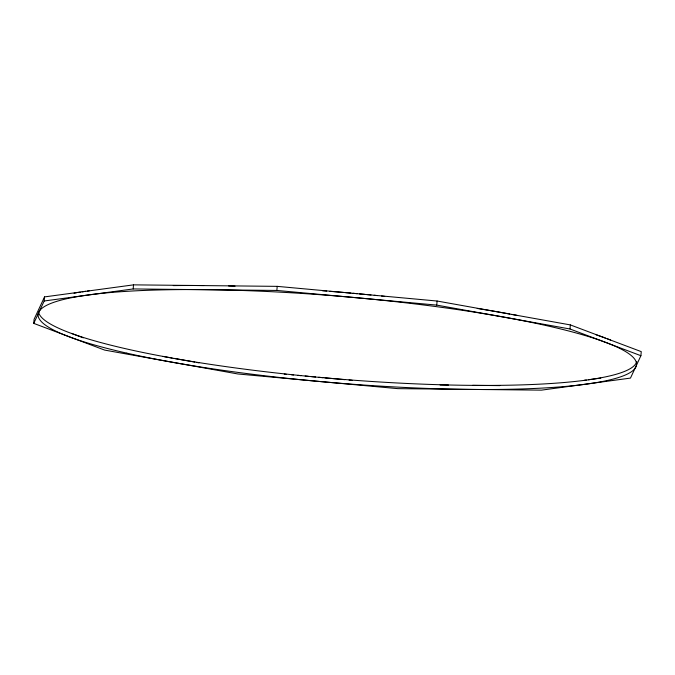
<?xml version="1.0" encoding="UTF-8"?>
<svg xmlns="http://www.w3.org/2000/svg" width="675" height="675" viewBox="0 0 675 675"><rect width="100%" height="100%" fill="white"/><g stroke="black" fill="none" stroke-linecap="round" stroke-linejoin="round"><path stroke-width="1.01" d="M33.75 323.376L34.096 319.292L44.533 296.907L133.515 284.858L277.206 286.36L437.096 301.025L570.341 324.911L641.25 351.624L640.904 355.708L630.467 378.093L541.485 390.142L397.794 388.64L237.904 373.975L104.659 350.089L33.75 323.376L44.187 300.991L44.533 296.907M44.187 300.991L133.169 288.942L133.515 284.858M133.169 288.942L276.86 290.444L277.206 286.36M640.904 355.708L570.004 328.995L436.75 305.108L437.096 301.025M570.004 328.995L570.341 324.911M584.255 380.312L586.322 380.033M588.389 379.755L600.809 378.076M440.092 384.995L448.487 385.079M472.61 385.332L499.88 385.619M276.86 290.444L436.75 305.108M284.234 374.11L286.318 374.304M291.549 374.777L293.633 374.971M297.818 375.359L300.949 375.646M305.134 376.026L308.264 376.312M311.403 376.599L315.579 376.988M318.718 377.274L322.895 377.654M324.987 377.848L344.841 379.671M349.026 380.05L352.156 380.337M162.844 356.375L172.142 358.045M174.209 358.408L194.864 362.112M196.931 362.483L198.998 362.855M71.516 333.391L83.337 337.846M636.744 361.446A300.257 43.343 4.8 0 1 338.47 379.021A300.257 43.343 4.8 0 1 38.661 312.508M74.031 293.212A300.257 43.343 4.8 0 1 76.52 292.756M77.794 292.537A300.257 43.343 4.8 0 1 80.333 292.106M82.08 291.828A300.257 43.343 4.8 0 1 85.674 291.288M87.531 291.026A300.257 43.343 4.8 0 1 89.421 290.765M173.298 285.601A300.257 43.343 4.8 0 1 203.656 285.55M228.656 285.989A300.257 43.343 4.8 0 1 235.06 286.166M322.507 290.773A300.257 43.343 4.8 0 1 326.725 291.094M329.881 291.338A300.257 43.343 4.8 0 1 343.524 292.452M345.625 292.638A300.257 43.343 4.8 0 1 350.907 293.093M353.017 293.288A300.257 43.343 4.8 0 1 357.252 293.667M359.37 293.861A300.257 43.343 4.8 0 1 364.66 294.359M366.778 294.562A300.257 43.343 4.8 0 1 371.014 294.975M374.186 295.296A300.257 43.343 4.8 0 1 377.359 295.608M381.569 296.047A300.257 43.343 4.8 0 1 384.725 296.376M477.225 308.458A300.257 43.343 4.8 0 1 509.777 314.027M511.886 314.415A300.257 43.343 4.8 0 1 517.092 315.402M596.059 334.766A300.257 43.343 4.8 0 1 605.332 338.023M607.492 338.842A300.257 43.343 4.8 0 1 610.597 340.065M126.807 353.143A300.257 43.343 4.8 0 0 626.737 374.38A300.257 43.343 4.8 0 0 258.441 291.102A300.257 43.343 4.8 0 0 126.807 353.143"/></g></svg>
